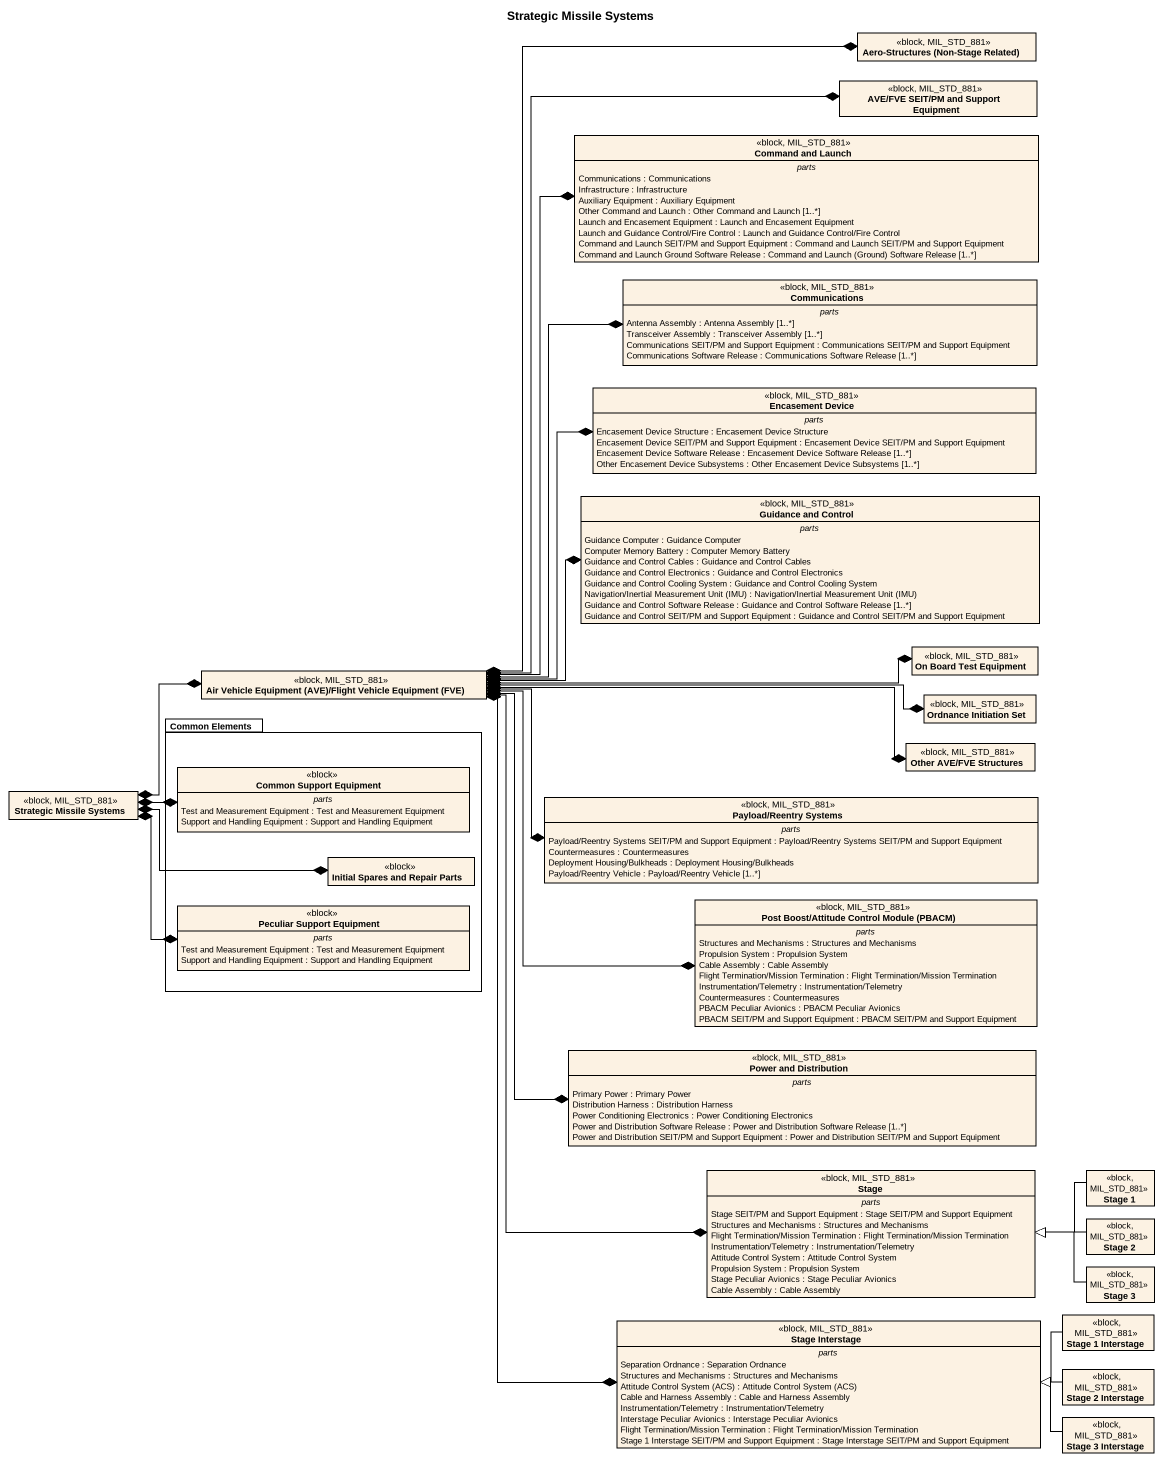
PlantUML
@startuml
title Strategic Missile Systems
hide circle
hide empty members
class "Aero-Structures (Non-Stage Related)" as Aero_Structures_Non_Stage <<block, MIL_STD_881>>
class "AVE/FVE SEIT/PM and Support Equipment" as AVE_FVE_SEIT_PM_and_Support <<block, MIL_STD_881>>
class "Command and Launch" as Command_and_Launch <<block, MIL_STD_881>> {
  -- parts --
  Communications : Communications
  Infrastructure : Infrastructure
  Auxiliary Equipment : Auxiliary Equipment
  Other Command and Launch : Other Command and Launch [1..*]
  Launch and Encasement Equipment : Launch and Encasement Equipment
  Launch and Guidance Control/Fire Control : Launch and Guidance Control/Fire Control
  Command and Launch SEIT/PM and Support Equipment : Command and Launch SEIT/PM and Support Equipment
  {field} Command and Launch Ground Software Release : Command and Launch (Ground) Software Release [1..*]
}
class Communications <<block, MIL_STD_881>> {
  -- parts --
  Antenna Assembly : Antenna Assembly [1..*]
  Transceiver Assembly : Transceiver Assembly [1..*]
  Communications SEIT/PM and Support Equipment : Communications SEIT/PM and Support Equipment
  Communications Software Release : Communications Software Release [1..*]
}
class "Encasement Device" as Encasement_Device <<block, MIL_STD_881>> {
  -- parts --
  Encasement Device Structure : Encasement Device Structure
  Encasement Device SEIT/PM and Support Equipment : Encasement Device SEIT/PM and Support Equipment
  Encasement Device Software Release : Encasement Device Software Release [1..*]
  Other Encasement Device Subsystems : Other Encasement Device Subsystems [1..*]
}
class "Guidance and Control" as Guidance_and_Control <<block, MIL_STD_881>> {
  -- parts --
  Guidance Computer : Guidance Computer
  Computer Memory Battery : Computer Memory Battery
  Guidance and Control Cables : Guidance and Control Cables
  Guidance and Control Electronics : Guidance and Control Electronics
  Guidance and Control Cooling System : Guidance and Control Cooling System
  {field} Navigation/Inertial Measurement Unit (IMU) : Navigation/Inertial Measurement Unit (IMU)
  Guidance and Control Software Release : Guidance and Control Software Release [1..*]
  Guidance and Control SEIT/PM and Support Equipment : Guidance and Control SEIT/PM and Support Equipment
}
class "On Board Test Equipment" as On_Board_Test_Equipment <<block, MIL_STD_881>>
class "Air Vehicle Equipment (AVE)/Flight Vehicle Equipment (FVE)" as Air_Vehicle_Equipment_AVE <<block, MIL_STD_881>>
class "Ordnance Initiation Set" as Ordnance_Initiation_Set <<block, MIL_STD_881>>
package "Common Elements" as Common_Elements {
  class "Common Support Equipment" as Common_Support_Equipment <<block>> {
    -- parts --
    Test and Measurement Equipment : Test and Measurement Equipment
    Support and Handling Equipment : Support and Handling Equipment
  }
  class "Initial Spares and Repair Parts" as Initial_Spares_and_Repair <<block>>
  class "Peculiar Support Equipment" as Peculiar_Support_Equipment <<block>> {
    -- parts --
    Test and Measurement Equipment : Test and Measurement Equipment
    Support and Handling Equipment : Support and Handling Equipment
  }
}
class "Other AVE/FVE Structures" as Other_AVE_FVE_Structures <<block, MIL_STD_881>>
class "Strategic Missile Systems" as Strategic_Missile_Systems <<block, MIL_STD_881>>
class "Payload/Reentry Systems" as Payload_Reentry_Systems <<block, MIL_STD_881>> {
  -- parts --
  Payload/Reentry Systems SEIT/PM and Support Equipment : Payload/Reentry Systems SEIT/PM and Support Equipment
  Countermeasures : Countermeasures
  Deployment Housing/Bulkheads : Deployment Housing/Bulkheads
  Payload/Reentry Vehicle : Payload/Reentry Vehicle [1..*]
}
class "Post Boost/Attitude Control Module (PBACM)" as Post_Boost_Attitude_Control <<block, MIL_STD_881>> {
  -- parts --
  Structures and Mechanisms : Structures and Mechanisms
  Propulsion System : Propulsion System
  Cable Assembly : Cable Assembly
  Flight Termination/Mission Termination : Flight Termination/Mission Termination
  Instrumentation/Telemetry : Instrumentation/Telemetry
  Countermeasures : Countermeasures
  PBACM Peculiar Avionics : PBACM Peculiar Avionics
  PBACM SEIT/PM and Support Equipment : PBACM SEIT/PM and Support Equipment
}
class "Power and Distribution" as Power_and_Distribution <<block, MIL_STD_881>> {
  -- parts --
  Primary Power : Primary Power
  Distribution Harness : Distribution Harness
  Power Conditioning Electronics : Power Conditioning Electronics
  Power and Distribution Software Release : Power and Distribution Software Release [1..*]
  Power and Distribution SEIT/PM and Support Equipment : Power and Distribution SEIT/PM and Support Equipment
}
class Stage <<block, MIL_STD_881>> {
  -- parts --
  Stage SEIT/PM and Support Equipment : Stage SEIT/PM and Support Equipment
  Structures and Mechanisms : Structures and Mechanisms
  Flight Termination/Mission Termination : Flight Termination/Mission Termination
  Instrumentation/Telemetry : Instrumentation/Telemetry
  Attitude Control System : Attitude Control System
  Propulsion System : Propulsion System
  Stage Peculiar Avionics : Stage Peculiar Avionics
  Cable Assembly : Cable Assembly
}
class "Stage 1" as Stage_1 <<block, MIL_STD_881>>
class "Stage 2" as Stage_2 <<block, MIL_STD_881>>
class "Stage 3" as Stage_3 <<block, MIL_STD_881>>
class "Stage 1 Interstage" as Stage_1_Interstage <<block, MIL_STD_881>>
class "Stage Interstage" as Stage_Interstage <<block, MIL_STD_881>> {
  -- parts --
  Separation Ordnance : Separation Ordnance
  Structures and Mechanisms : Structures and Mechanisms
  {field} Attitude Control System (ACS) : Attitude Control System (ACS)
  Cable and Harness Assembly : Cable and Harness Assembly
  Instrumentation/Telemetry : Instrumentation/Telemetry
  Interstage Peculiar Avionics : Interstage Peculiar Avionics
  Flight Termination/Mission Termination : Flight Termination/Mission Termination
  Stage 1 Interstage SEIT/PM and Support Equipment : Stage Interstage SEIT/PM and Support Equipment
}
class "Stage 2 Interstage" as Stage_2_Interstage <<block, MIL_STD_881>>
class "Stage 3 Interstage" as Stage_3_Interstage <<block, MIL_STD_881>>
Air_Vehicle_Equipment_AVE *-up-* Aero_Structures_Non_Stage
Air_Vehicle_Equipment_AVE *-up-* AVE_FVE_SEIT_PM_and_Support
Air_Vehicle_Equipment_AVE *-up-* Command_and_Launch
Air_Vehicle_Equipment_AVE *-up-* Communications
Air_Vehicle_Equipment_AVE *-right-* Encasement_Device
Air_Vehicle_Equipment_AVE *-right-* Guidance_and_Control
Air_Vehicle_Equipment_AVE *-right-* On_Board_Test_Equipment
Air_Vehicle_Equipment_AVE *-right-* Ordnance_Initiation_Set
Air_Vehicle_Equipment_AVE *-right-* Other_AVE_FVE_Structures
Air_Vehicle_Equipment_AVE *-right-* Payload_Reentry_Systems
Air_Vehicle_Equipment_AVE *-right-* Post_Boost_Attitude_Control
Air_Vehicle_Equipment_AVE *--* Power_and_Distribution
Air_Vehicle_Equipment_AVE *--* Stage
Air_Vehicle_Equipment_AVE *--* Stage_Interstage
Strategic_Missile_Systems *-right-* Air_Vehicle_Equipment_AVE
Strategic_Missile_Systems *-right-* Common_Support_Equipment
Strategic_Missile_Systems *-right-* Initial_Spares_and_Repair
Strategic_Missile_Systems *-right-* Peculiar_Support_Equipment
Stage_1 -left-|> Stage
Stage_2 -left-|> Stage
Stage_3 -left-|> Stage
Stage_1_Interstage -left-|> Stage_Interstage
Stage_2_Interstage -left-|> Stage_Interstage
Stage_3_Interstage -left-|> Stage_Interstage
@enduml
